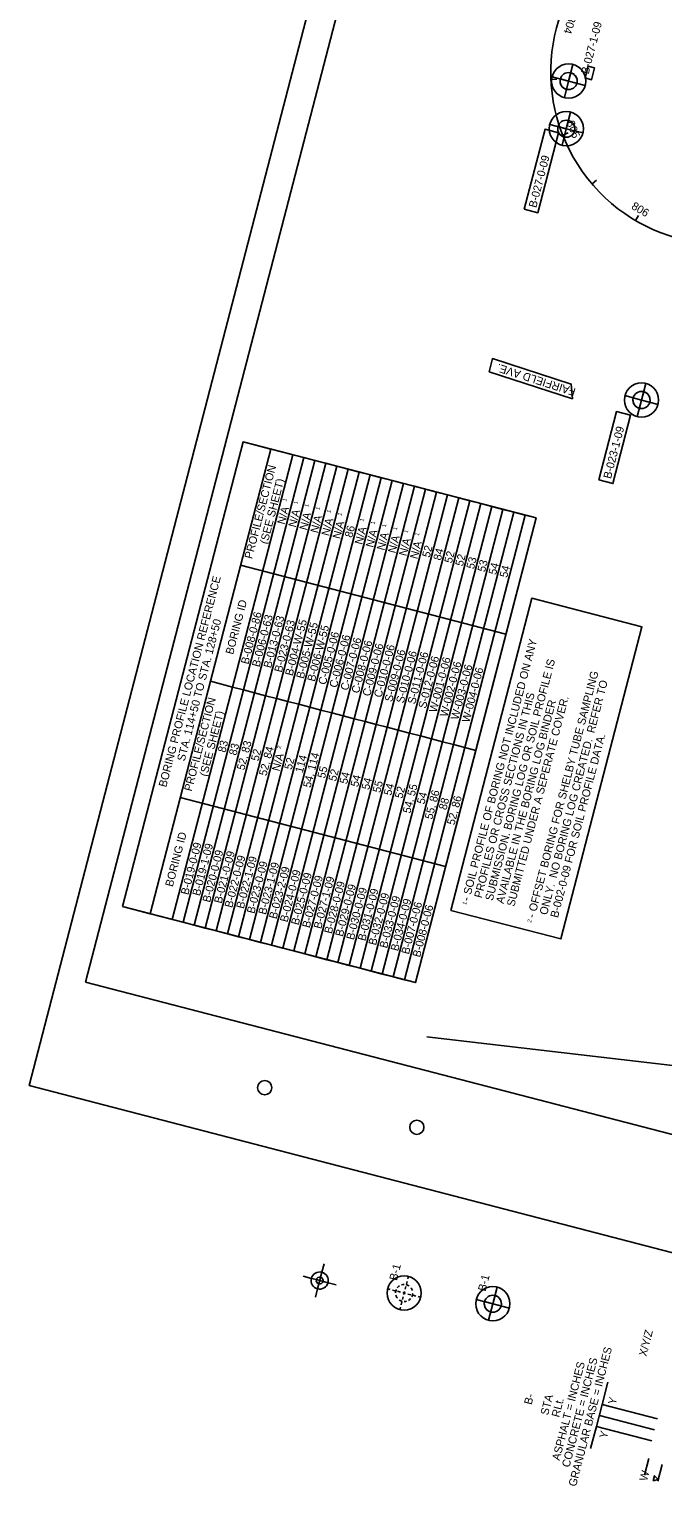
# Model space of a CAD drawing. Extents: x 2189261 to 2190753, y 662196 to 664192.
# Drawn here: x 2189261 to 2189816, y 662196 to 663471 of the extents above; entities that cross this region are included whole.
import ezdxf

# ---------------------------------------------------------------- set-up
doc = ezdxf.new("R2010")
doc.units = 0
for name, color, linetype in [('GE_P_CL_50', 7, 'Continuous'), ('GT_Historic_Soil_Boring', 7, 'Continuous'), ('GT_Instrumented_Soil_Boring', 7, 'Continuous'), ('GT_Project_Cells', 7, 'Continuous'), ('GT_Project_Soil_Boring', 7, 'Continuous'), ('GT_Project_Text', 7, 'Continuous'), ('PF_P_Text', 7, 'Continuous'), ('SH_Border', 7, 'Continuous'), ('SH_Cut_Line', 7, 'Continuous')]:
    doc.layers.add(name, color=color, linetype=linetype)

msp = doc.modelspace()

# ---------------------------------------------------------------- linework, layer by layer
at = {"layer": 'GE_P_CL_50'}
for p, q in [((2189717.9, 663426.9), (2189722.9, 663427.1)), ((2189728.2, 663378.2), (2189732.8, 663380)), ((2189753.8, 663335.5), (2189757.6, 663338.7)), ((2189791.9, 663303.5), (2189794.4, 663307.8))]:
    msp.add_line(p, q, dxfattribs=at)
msp.add_arc((2189868.5, 663433.3), 150.8, 123.25, 301.7145, dxfattribs=at)
at = {"layer": 'GT_Historic_Soil_Boring'}
for p, q in [((2189591.4, 662373), (2189592.1, 662375.4)), ((2189592.6, 662377.5), (2189593.2, 662379.9)), ((2189577.1, 662368.4), (2189574.6, 662369)), ((2189581.6, 662367.2), (2189579.2, 662367.8)), ((2189586.1, 662366), (2189583.7, 662366.7)), ((2189587.9, 662359.5), (2189588.5, 662361.9)), ((2189590.6, 662364.9), (2189588.2, 662365.5)), ((2189589.1, 662364), (2189589.7, 662366.4)), ((2189590.3, 662368.5), (2189590.9, 662370.9)), ((2189595.1, 662363.7), (2189592.7, 662364.3)), ((2189599.6, 662362.5), (2189597.2, 662363.2)), ((2189604.2, 662361.4), (2189601.7, 662362)), ((2189585.6, 662350.4), (2189586.2, 662352.8)), ((2189586.7, 662354.9), (2189587.4, 662357.4))]:
    msp.add_line(p, q, dxfattribs=at)
for start, end in [(90.616, 109.192), (55.4347, 77.3098), (156.1438, 177.8977), (195.2837, 218.3159), (121.8198, 143.8912), (299.9357, 319.1083), (16.1291, 37.4663), (333.3187, 357.3588), (235.4435, 257.5684), (270.1604, 286.1056)]:
    msp.add_arc((2189589.4, 662365.2), 7.5, start, end, dxfattribs=at)
at = {"layer": 'GT_Instrumented_Soil_Boring'}
for p, q in [((2189517.4, 662383.4), (2189519.3, 662390.6)), ((2189508.3, 662378), (2189501, 662379.9)), ((2189508.3, 662378), (2189512.6, 662376.9)), ((2189515.5, 662376.1), (2189512.6, 662376.9)), ((2189514.8, 662373.2), (2189513.6, 662368.9)), ((2189515.5, 662376.1), (2189514.8, 662373.2)), ((2189515.5, 662376.1), (2189516.3, 662379)), ((2189515.5, 662376.1), (2189518.4, 662375.4)), ((2189516.3, 662379), (2189517.4, 662383.4)), ((2189522.8, 662374.2), (2189518.4, 662375.4)), ((2189522.8, 662374.2), (2189530, 662372.4)), ((2189513.6, 662368.9), (2189511.7, 662361.6))]:
    msp.add_line(p, q, dxfattribs=at)
for radius, start, end in [(7.5, 165.437, 255.437), (7.5, 75.437, 165.437), (3, 165.437, 255.437), (3, 75.437, 165.437), (7.5, 255.437, 345.437), (3, 255.437, 345.437), (3, 345.437, 75.437), (7.5, 345.437, 75.437)]:
    msp.add_arc((2189515.5, 662376.1), radius, start, end, dxfattribs=at)
at = {"layer": 'GT_Project_Cells'}
for p, q in [((2189762.7, 662267.8), (2189767.7, 662287.2)), ((2189757.7, 662248.4), (2189752.6, 662229.1)), ((2189799.8, 662205.9), (2189803.6, 662220.5)), ((2189811.4, 662200.6), (2189815.1, 662215.1))]:
    msp.add_line(p, q, dxfattribs=at)
msp.add_lwpolyline([(2189807.2, 662200.8), (2189808.4, 662205.4), (2189811.8, 662202.1)], close=True, dxfattribs=at)
at = {"layer": 'GT_Project_Soil_Boring'}
for p, q in [((2189733.3, 663425.4), (2189737.1, 663439.9)), ((2189733.3, 663425.4), (2189735.2, 663432.6)), ((2189733.3, 663425.4), (2189718.8, 663429.1)), ((2189726.1, 663427.3), (2189733.3, 663425.4)), ((2189733.3, 663425.4), (2189729.6, 663410.9)), ((2189733.3, 663425.4), (2189731.4, 663418.1)), ((2189733.3, 663425.4), (2189747.8, 663421.6)), ((2189740.6, 663423.5), (2189733.3, 663425.4)), ((2189731.3, 663383.7), (2189735.1, 663398.3)), ((2189731.3, 663383.7), (2189716.8, 663387.5)), ((2189724.1, 663385.6), (2189731.3, 663383.7)), ((2189731.3, 663383.7), (2189727.6, 663369.2)), ((2189731.3, 663383.7), (2189729.5, 663376.5)), ((2189731.3, 663383.7), (2189733.2, 663391)), ((2189731.3, 663383.7), (2189745.9, 663380)), ((2189738.6, 663381.8), (2189731.3, 663383.7)), ((2189797.1, 663146.4), (2189782.6, 663150.2)), ((2189797.1, 663146.4), (2189800.9, 663160.9)), ((2189797.1, 663146.4), (2189799, 663153.7)), ((2189789.8, 663148.3), (2189797.1, 663146.4)), ((2189797.1, 663146.4), (2189793.3, 663131.9)), ((2189797.1, 663146.4), (2189795.2, 663139.1)), ((2189797.1, 663146.4), (2189811.6, 663142.6)), ((2189804.3, 663144.5), (2189797.1, 663146.4)), ((2189667, 662355.8), (2189652.5, 662359.6)), ((2189667, 662355.8), (2189670.8, 662370.3)), ((2189667, 662355.8), (2189668.9, 662363.1)), ((2189659.8, 662357.7), (2189667, 662355.8)), ((2189667, 662355.8), (2189663.2, 662341.3)), ((2189667, 662355.8), (2189665.1, 662348.6)), ((2189667, 662355.8), (2189681.5, 662352)), ((2189674.3, 662353.9), (2189667, 662355.8)), ((2189757.7, 662248.4), (2189762.7, 662267.8)), ((2189760.2, 662258.1), (2189808.6, 662245.5)), ((2189762.7, 662267.8), (2189811.1, 662255.2)), ((2189757.7, 662248.4), (2189806.1, 662235.9))]:
    msp.add_line(p, q, dxfattribs=at)
for centre, radius in [((2189733.3, 663425.4), 15), ((2189733.3, 663425.4), 7.5), ((2189731.3, 663383.7), 15), ((2189731.3, 663383.7), 7.5), ((2189797.1, 663146.4), 15), ((2189797.1, 663146.4), 7.5), ((2189589.4, 662365.2), 15), ((2189667, 662355.8), 15), ((2189667, 662355.8), 7.5)]:
    msp.add_circle(centre, radius, dxfattribs=at)
for centre, start, end in [((2189733.3, 663425.4), 345.437, 75.437), ((2189733.3, 663425.4), 165.437, 255.437), ((2189731.3, 663383.7), 165.437, 255.437), ((2189731.3, 663383.7), 345.437, 75.437), ((2189797.1, 663146.4), 345.437, 75.437), ((2189797.1, 663146.4), 165.437, 255.437), ((2189667, 662355.8), 345.437, 75.437), ((2189667, 662355.8), 165.437, 255.437)]:
    msp.add_arc(centre, 7.5, start, end, dxfattribs=at)
at = {"layer": 'GT_Project_Text'}
for p, q in [((2189342.8, 662703.3), (2189448.4, 663109.8)), ((2189419.8, 662900.3), (2189472.6, 663103.5)), ((2189448.4, 663109.8), (2189472.6, 663103.5)), ((2189678.4, 662941.6), (2189446.2, 663001.9)), ((2189367, 662697), (2189419.8, 662900.3)), ((2189625.6, 662738.3), (2189393.4, 662798.7)), ((2189342.8, 662703.3), (2189367, 662697))]:
    msp.add_line(p, q, dxfattribs=at)
for points in [[(2189756.1, 663437.1), (2189753.4, 663426.6), (2189747.7, 663428.1), (2189750.4, 663438.5)], [(2189694.5, 663313.2), (2189712.7, 663383.3), (2189724.5, 663380.2), (2189706.3, 663310.2)], [(2189663.8, 663171), (2189736.7, 663147.5), (2189735.6, 663160.3), (2189666.7, 663182.6)], [(2189759.7, 663076.6), (2189775.2, 663136.3), (2189787.6, 663133), (2189772.1, 663073.3)], [(2189342.8, 662703.3), (2189448.4, 663109.8), (2189704.8, 663043.2), (2189599.2, 662636.7)], [(2189630.2, 662699.9), (2189701.1, 662972.9), (2189797.4, 662947.9), (2189726.5, 662674.9)], [(2189630.2, 662699.9), (2189701.1, 662972.9), (2189797.4, 662947.9), (2189726.5, 662674.9)]]:
    msp.add_lwpolyline(points, close=True, dxfattribs=at)
for points in [[(2189419.8, 662900.3), (2189439.1, 662895.3), (2189491.9, 663098.5), (2189472.6, 663103.5)], [(2189439.1, 662895.3), (2189448.8, 662892.8), (2189501.6, 663096), (2189491.9, 663098.5)], [(2189448.8, 662892.8), (2189458.5, 662890.2), (2189511.3, 663093.5), (2189501.6, 663096)], [(2189458.5, 662890.2), (2189468.1, 662887.7), (2189521, 663091), (2189511.3, 663093.5)], [(2189468.1, 662887.7), (2189477.8, 662885.2), (2189530.6, 663088.5), (2189521, 663091)], [(2189477.8, 662885.2), (2189487.5, 662882.7), (2189540.3, 663085.9), (2189530.6, 663088.5)], [(2189487.5, 662882.7), (2189497.2, 662880.2), (2189550, 663083.4), (2189540.3, 663085.9)], [(2189497.2, 662880.2), (2189506.9, 662877.7), (2189559.7, 663080.9), (2189550, 663083.4)], [(2189506.9, 662877.7), (2189516.5, 662875.2), (2189569.3, 663078.4), (2189559.7, 663080.9)], [(2189516.5, 662875.2), (2189526.2, 662872.6), (2189579, 663075.9), (2189569.3, 663078.4)], [(2189526.2, 662872.6), (2189535.9, 662870.1), (2189588.7, 663073.4), (2189579, 663075.9)], [(2189535.9, 662870.1), (2189545.6, 662867.6), (2189598.4, 663070.9), (2189588.7, 663073.4)], [(2189545.6, 662867.6), (2189555.3, 662865.1), (2189608.1, 663068.3), (2189598.4, 663070.9)], [(2189555.3, 662865.1), (2189564.9, 662862.6), (2189617.7, 663065.8), (2189608.1, 663068.3)], [(2189564.9, 662862.6), (2189574.6, 662860.1), (2189627.4, 663063.3), (2189617.7, 663065.8)], [(2189574.6, 662860.1), (2189584.3, 662857.6), (2189637.1, 663060.8), (2189627.4, 663063.3)], [(2189584.3, 662857.6), (2189594, 662855), (2189646.8, 663058.3), (2189637.1, 663060.8)], [(2189594, 662855), (2189603.7, 662852.5), (2189656.5, 663055.8), (2189646.8, 663058.3)], [(2189603.7, 662852.5), (2189613.3, 662850), (2189666.1, 663053.3), (2189656.5, 663055.8)], [(2189613.3, 662850), (2189623, 662847.5), (2189675.8, 663050.7), (2189666.1, 663053.3)], [(2189623, 662847.5), (2189632.7, 662845), (2189685.5, 663048.2), (2189675.8, 663050.7)], [(2189632.7, 662845), (2189642.4, 662842.5), (2189695.2, 663045.7), (2189685.5, 663048.2)], [(2189642.4, 662842.5), (2189652, 662839.9), (2189704.8, 663043.2), (2189695.2, 663045.7)], [(2189367, 662697), (2189386.3, 662692), (2189439.1, 662895.3), (2189419.8, 662900.3)], [(2189386.3, 662692), (2189396, 662689.5), (2189448.8, 662892.8), (2189439.1, 662895.3)], [(2189396, 662689.5), (2189405.7, 662687), (2189458.5, 662890.2), (2189448.8, 662892.8)], [(2189405.7, 662687), (2189415.3, 662684.5), (2189468.1, 662887.7), (2189458.5, 662890.2)], [(2189415.3, 662684.5), (2189425, 662682), (2189477.8, 662885.2), (2189468.1, 662887.7)], [(2189425, 662682), (2189434.7, 662679.4), (2189487.5, 662882.7), (2189477.8, 662885.2)], [(2189434.7, 662679.4), (2189444.4, 662676.9), (2189497.2, 662880.2), (2189487.5, 662882.7)], [(2189444.4, 662676.9), (2189454.1, 662674.4), (2189506.9, 662877.7), (2189497.2, 662880.2)], [(2189454.1, 662674.4), (2189463.7, 662671.9), (2189516.5, 662875.2), (2189506.9, 662877.7)], [(2189463.7, 662671.9), (2189473.4, 662669.4), (2189526.2, 662872.6), (2189516.5, 662875.2)], [(2189473.4, 662669.4), (2189483.1, 662666.9), (2189535.9, 662870.1), (2189526.2, 662872.6)], [(2189483.1, 662666.9), (2189492.8, 662664.4), (2189545.6, 662867.6), (2189535.9, 662870.1)], [(2189492.8, 662664.4), (2189502.5, 662661.8), (2189555.3, 662865.1), (2189545.6, 662867.6)], [(2189502.5, 662661.8), (2189512.1, 662659.3), (2189564.9, 662862.6), (2189555.3, 662865.1)], [(2189512.1, 662659.3), (2189521.8, 662656.8), (2189574.6, 662860.1), (2189564.9, 662862.6)], [(2189521.8, 662656.8), (2189531.5, 662654.3), (2189584.3, 662857.6), (2189574.6, 662860.1)], [(2189531.5, 662654.3), (2189541.2, 662651.8), (2189594, 662855), (2189584.3, 662857.6)], [(2189541.2, 662651.8), (2189550.8, 662649.3), (2189603.7, 662852.5), (2189594, 662855)], [(2189550.8, 662649.3), (2189560.5, 662646.8), (2189613.3, 662850), (2189603.7, 662852.5)], [(2189560.5, 662646.8), (2189570.2, 662644.2), (2189623, 662847.5), (2189613.3, 662850)], [(2189570.2, 662644.2), (2189579.9, 662641.7), (2189632.7, 662845), (2189623, 662847.5)], [(2189579.9, 662641.7), (2189589.6, 662639.2), (2189642.4, 662842.5), (2189632.7, 662845)], [(2189589.6, 662639.2), (2189599.2, 662636.7), (2189652, 662839.9), (2189642.4, 662842.5)]]:
    msp.add_lwpolyline(points, dxfattribs=at)
at = {"layer": 'SH_Border'}
for p, q in [((2189310.6, 662637.2), (2189706.6, 664161.6)), ((2190326.8, 662373.1), (2189310.6, 662637.2))]:
    msp.add_line(p, q, dxfattribs=at)
for centre in [(2189467.4, 662544.8), (2189600.5, 662510.2)]:
    msp.add_circle(centre, 6.25, dxfattribs=at)
at = {"layer": 'SH_Cut_Line'}
msp.add_line((2189609.1, 662589.4), (2190291.5, 662509.5), dxfattribs=at)
msp.add_lwpolyline([(2190325.9, 662270.1), (2189261.2, 662546.7), (2189688.7, 664192), (2190753.3, 663915.5), (2190325.9, 662270.1)], dxfattribs=at)

# ---------------------------------------------------------------- texts
at = {"layer": 'GE_P_CL_50'}
for s, rotation, p in [('804', 253.449, (2189733.2, 663482.9)), ('805', 291.449, (2189731.4, 663389.2)), ('806', 329.449, (2189787.6, 663314.1))]:
    msp.add_text(s, height=7, rotation=rotation, dxfattribs=at).set_placement(p)
at = {"layer": 'GT_Project_Cells'}
msp.add_text('W', height=7, rotation=75.437, dxfattribs=at).set_placement((2189801.9, 662200.2))
at = {"layer": 'GT_Project_Text'}
for s, rotation, p in [('B-027-1-09', 75.437, (2189750.8, 663431)), ('B-027-0-09', 75.437, (2189705, 663314.1)), ('FAIRFIELD AVE.', 162.255, (2189740.1, 663156.4)), ('B-023-1-09', 75.437, (2189770.3, 663077)), ('B-1', 75.437, (2189583, 662375.6)), ('B-1', 75.437, (2189660.6, 662366.2)), ('X/Y/Z', 75.437, (2189801.3, 662309.3)), ('CONCRETE = INCHES', 75.437, (2189734, 662212.2)), ('GRANULAR BASE = INCHES', 75.437, (2189739.8, 662195.4)), ('ASPHALT = INCHES', 75.437, (2189725.4, 662218.2)), ('B-', 75.437, (2189700.9, 662267)), ('STA ', 75.437, (2189715.3, 662257.8)), ('RLt.', 75.437, (2189725, 662256)), ('Y', 75.437, (2189774.4, 662267)), ('Y', 75.437, (2189766.7, 662237.4))]:
    msp.add_text(s, height=7, rotation=rotation, dxfattribs=at).set_placement(p)
at = {"layer": 'PF_P_Text'}
for s, height, p in [('PROFILE/SECTION', 7, (2189456.3, 663006.9)), ('(SEE SHEET)', 7, (2189469.8, 663019.8)), ('N/A', 7, (2189484.9, 663037)), ('1', 3.5, (2189486.1, 663057.4)), ('N/A', 7, (2189494.6, 663034.5)), ('1', 3.5, (2189495.8, 663054.9)), ('1', 3.5, (2189505.4, 663052.4)), ('1', 3.5, (2189515.1, 663049.9)), ('1', 3.5, (2189524.8, 663047.4)), ('1', 3.5, (2189534.5, 663044.9)), ('N/A', 7, (2189504.3, 663032)), ('N/A', 7, (2189513.9, 663029.5)), ('N/A', 7, (2189523.6, 663027)), ('N/A', 7, (2189533.3, 663024.4)), ('86', 7, (2189543.9, 663025.5)), ('N/A', 7, (2189552.7, 663019.4)), ('1', 3.5, (2189553.8, 663039.8)), ('1', 3.5, (2189563.5, 663037.3)), ('1', 3.5, (2189573.2, 663034.8)), ('1', 3.5, (2189582.9, 663032.3)), ('N/A', 7, (2189562.3, 663016.9)), ('N/A', 7, (2189572, 663014.4)), ('N/A', 7, (2189581.7, 663011.9)), ('N/A', 7, (2189591.4, 663009.4)), ('1', 3.5, (2189592.5, 663029.8)), ('N/A', 7, (2189601, 663006.8)), ('1', 3.5, (2189602.2, 663027.3)), ('52', 7, (2189611.7, 663008.1)), ('84', 7, (2189621.4, 663005.6)), ('52', 7, (2189631.1, 663003.1)), ('52', 7, (2189640.7, 663000.5)), ('53', 7, (2189650.4, 662998)), ('53', 7, (2189660.1, 662995.5)), ('54', 7, (2189669.8, 662993)), ('54', 7, (2189679.5, 662990.5)), ('BORING PROFILE LOCATION REFERENCE', 7, (2189381.2, 662807.2)), ('BORING ID', 7, (2189439.7, 662923.3)), ('B-008-0-86', 7, (2189453.1, 662914.7)), ('B-006-0-63', 7, (2189462.8, 662912.3)), ('STA. 114+50 TO STA. 128+50', 7, (2189397.3, 662829.9)), ('B-013-0-63', 7, (2189472.9, 662911.4)), ('B-023-0-63', 7, (2189482.3, 662907.6)), ('B-004-W-55', 7, (2189491.8, 662904.6)), ('B-005-W-55', 7, (2189501.5, 662902.1)), ('B-006-W-55', 7, (2189511.2, 662899.6)), ('C-005-0-06', 7, (2189520.8, 662896.8)), ('C-006-0-06', 7, (2189530.5, 662894.2)), ('C-007-0-06', 7, (2189540.2, 662891.8)), ('C-008-0-06', 7, (2189549.8, 662889.3)), ('C-009-0-06', 7, (2189559.5, 662886.7)), ('- SOIL PROFILE OF BORING NOT INCLUDED ON ANY', 7, (2189646.4, 662707.7)), ('C-010-0-06', 7, (2189569.5, 662885.6)), ('S-009-0-06', 7, (2189578.9, 662881.8)), ('S-010-0-06', 7, (2189588.9, 662880.6)), ('S-011-0-06', 7, (2189599, 662879.8)), ('S-012-0-06', 7, (2189608.4, 662876)), ('W-001-0-06', 7, (2189617.8, 662872.6)), ('W-002-0-06', 7, (2189627.2, 662868.8)), ('W-003-0-06', 7, (2189636.8, 662866.2)), ('W-004-0-06', 7, (2189646.5, 662863.7)), ('  SUBMISSION. BORING LOG OR SOIL PROFILE IS ', 7, (2189665.5, 662702.8)), ('- OFFSET BORING FOR SHELBY TUBE SAMPLING', 7, (2189703.6, 662692.9)), ('  ONLY.  NO BORING LOG CREATED.  REFER TO', 7, (2189713.1, 662690.4)), ('PROFILE/SECTION', 7, (2189403.5, 662803.6)), ('  PROFILES OR CROSS SECTIONS IN THIS ', 7, (2189655.9, 662705.2)), ('  AVAILABLE IN THE BORING LOG BINDER ', 7, (2189675, 662700.3)), ('  SUBMITTED UNDER A SEPERATE COVER.', 7, (2189684.5, 662697.8)), ('(SEE SHEET)', 7, (2189417, 662816.6)), ('83', 7, (2189432.9, 662837.5)), ('83', 7, (2189442.6, 662835)), ('52, 83', 7, (2189449.5, 662822.1)), ('2', 3.5, (2189481.3, 662841)), ('  B-002-0-09 FOR SOIL PROFILE DATA.', 7, (2189722.6, 662687.9)), ('52', 7, (2189461.9, 662830)), ('52, 84', 7, (2189468.9, 662817.1)), ('N/A', 7, (2189480.3, 662821.2)), ('52', 7, (2189491, 662822.5)), ('114', 7, (2189500.6, 662819.7)), ('54, 114', 7, (2189507.5, 662806.7)), ('55', 7, (2189520, 662814.9)), ('52', 7, (2189529.7, 662812.4)), ('54', 7, (2189539.4, 662809.9)), ('54', 7, (2189549, 662807.4)), ('54', 7, (2189558.7, 662804.9)), ('55', 7, (2189568.4, 662802.3)), ('54', 7, (2189578.1, 662799.9)), ('52', 7, (2189587.8, 662797.3)), ('54, 55', 7, (2189594.7, 662784.3)), ('55, 86', 7, (2189614, 662779)), ('54', 7, (2189607.1, 662792.3)), ('88', 7, (2189626.3, 662787.3)), ('52, 86', 7, (2189633.4, 662774.1)), ('BORING ID', 7, (2189386.9, 662720.1)), ('B-019-0-09', 7, (2189400.5, 662713)), ('B-019-1-09', 7, (2189410.6, 662712.1)), ('B-020-0-09', 7, (2189419.5, 662706.4)), ('B-021-0-09', 7, (2189429.6, 662705.5)), ('B-022-0-09', 7, (2189438.9, 662701.7)), ('B-022-1-09', 7, (2189449, 662700.9)), ('B-023-0-09', 7, (2189458.3, 662696.6)), ('B-023-1-09', 7, (2189468.4, 662695.7)), ('B-023-2-09', 7, (2189477.7, 662691.9)), ('B-024-0-09', 7, (2189487.3, 662689.1)), ('B-025-0-09', 7, (2189497, 662686.6)), ('B-027-0-09', 7, (2189506.7, 662684.1)), ('B-027-1-09', 7, (2189516.8, 662683.3)), ('B-028-0-09', 7, (2189526, 662679)), ('B-029-0-09', 7, (2189535.7, 662676.5)), ('B-030-0-09', 7, (2189545.3, 662673.6)), ('B-031-0-09', 7, (2189555.4, 662672.7)), ('B-032-0-09', 7, (2189564.7, 662668.9)), ('B-033-0-09', 7, (2189574.4, 662666.3)), ('B-034-0-09', 7, (2189584.1, 662663.8)), ('B-007-0-06', 7, (2189593.5, 662661)), ('B-008-0-06', 7, (2189603.3, 662658.4)), ('1', 3.5, (2189643.7, 662704.5)), ('2', 3.5, (2189700.5, 662689))]:
    msp.add_text(s, height=height, rotation=75.437, dxfattribs=at).set_placement(p)

doc.saveas('drawing.dxf')
